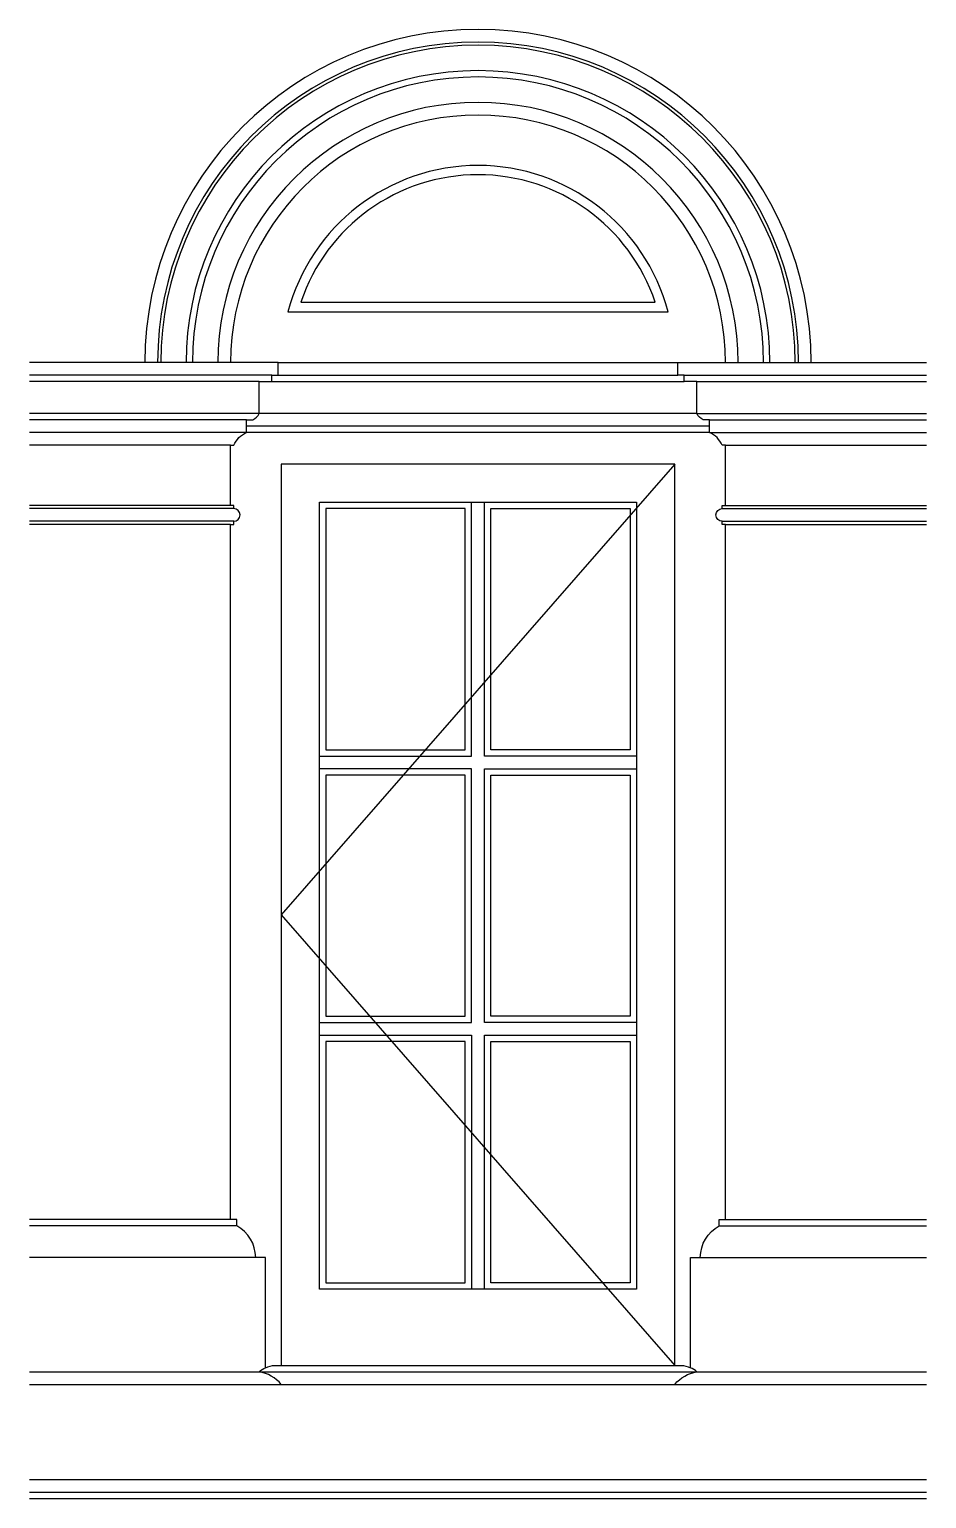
# Model space of a CAD drawing. Header units: metres. Extents: x 5574 to 7440, y 4069 to 7125.
import ezdxf

# ---------------------------------------------------------------- set-up
doc = ezdxf.new("R2010")
doc.units = ezdxf.units.M
for name, color, linetype in [('3', 3, 'Continuous'), ('4', 4, 'Continuous'), ('7', 7, 'Continuous')]:
    doc.layers.add(name, color=color, linetype=linetype)

# ---------------------------------------------------------------- blocks, each defined once
blk = doc.blocks.new('窗-070')
at = {"layer": '3'}
for p, q in [((-325, 1770), (-706.99, 1770)), ((-345, 1760), (-706.99, 1760)), ((-325, 1760), (325, 1760)), ((-315, 1770), (315, 1770)), ((325, 1770), (706.99, 1770)), ((345, 1760), (706.99, 1760)), ((-345, 1710), (-706.99, 1710)), ((-365, 1700), (-706.99, 1700)), ((365, 1690), (-365, 1690)), ((345, 1710), (706.99, 1710)), ((365, 1700), (706.99, 1700)), ((-365, 1680), (-706.99, 1680)), ((365, 1680), (-365, 1680)), ((365, 1680), (706.99, 1680)), ((-385, 1560), (-706.99, 1560)), ((385, 1560), (706.99, 1560)), ((-385, 1540), (-706.99, 1540)), ((385, 1540), (706.99, 1540)), ((-380, 430), (-706.99, 430)), ((380, 430), (706.99, 430)), ((-706.99, 200), (706.99, 200)), ((-310, 180), (310, 180)), ((-706.99, 10), (706.99, 10))]:
    blk.add_line(p, q, dxfattribs=at)
blk.add_lwpolyline([(279.29, 1885, 0.72), (-279.23, 1885)], format="xyb", close=True, dxfattribs=at)
blk.add_lwpolyline([(310, 1630), (-310, 920), (310, 210)], dxfattribs=at)
for points in [[(-240, 1560), (-240, 1180), (-20, 1180), (-20, 1560)], [(20, 1180), (20, 1560), (240, 1560), (240, 1180)], [(-240, 1140), (-240, 760), (-20, 760), (-20, 1140)], [(20, 1140), (240, 1140), (240, 760), (20, 760)], [(-240, 340), (-20, 340), (-20, 720), (-240, 720)], [(20, 340), (20, 720), (240, 720), (240, 340)]]:
    blk.add_lwpolyline(points, close=True, dxfattribs=at)
for radius in [499.98, 449.98]:
    blk.add_arc((0.03, 1790.02), radius, 360, 180, dxfattribs=at)
at = {"layer": '4'}
for p, q in [((-315, 1790), (-706.99, 1790)), ((315, 1790), (706.99, 1790)), ((-706.99, 0), (706.99, 0))]:
    blk.add_line(p, q, dxfattribs=at)
for points in [[(-310, 180, 0.17), (-345, 200, -0.07), (-335, 206.31), (-335, 380), (-350.33, 380, 0.27), (-380, 430), (-380, 440), (-390, 440), (-390, 1535), (-385, 1535), (-385, 1540, 1), (-385, 1560), (-385, 1565), (-390, 1565), (-390, 1660), (-385, 1660, -0.17), (-365, 1680), (-365, 1700), (-355, 1700, 0.21), (-345, 1710), (-345, 1760), (-325, 1760), (-325, 1770), (-315, 1770), (-315, 1790)], [(310, 180, -0.17), (345, 200, 0.07), (335, 206.31), (335, 380), (350.33, 380, -0.27), (380, 430), (380, 440), (390, 440), (390, 1535), (385, 1535), (385, 1540, -1), (385, 1560), (385, 1565), (390, 1565), (390, 1660), (385, 1660, 0.17), (365, 1680), (365, 1700), (355, 1700, -0.21), (345, 1710), (345, 1760), (325, 1760), (325, 1770), (315, 1770), (315, 1790)]]:
    blk.add_lwpolyline(points, format="xyb", dxfattribs=at)
for centre, radius in [((0.03, 1790.02), 524.98), ((0.03, 1790.03), 409.97)]:
    blk.add_arc(centre, radius, 360, 180, dxfattribs=at)
at = {"layer": '7'}
for p, q in [((-315, 1790), (315, 1790)), ((345, 1710), (-345, 1710)), ((-390, 1660), (-706.99, 1660)), ((390, 1660), (706.99, 1660)), ((-390, 1565), (-706.99, 1565)), ((390, 1565), (706.99, 1565)), ((-390, 1535), (-706.99, 1535)), ((390, 1535), (706.99, 1535)), ((-390, 440), (-706.99, 440)), ((390, 440), (706.99, 440)), ((-350.33, 380), (-706.99, 380)), ((350.33, 380), (706.99, 380)), ((-706.99, 180), (706.99, 180)), ((-706.99, 30), (706.99, 30))]:
    blk.add_line(p, q, dxfattribs=at)
blk.add_lwpolyline([(299.51, 1870, 0.77), (-299.44, 1870)], format="xyb", close=True, dxfattribs=at)
for points in [[(310, 210), (310, 1630), (-310, 1630), (-310, 210)], [(-250, 1170), (-10, 1170), (-10, 1570)], [(250, 1170), (10, 1170), (10, 1570)], [(-250, 750), (-10, 750), (-10, 1150), (-250, 1150)], [(250, 750), (10, 750), (10, 1150), (250, 1150)], [(-250, 730), (-10, 730), (-10, 330)], [(10, 330), (10, 730), (250, 730)]]:
    blk.add_lwpolyline(points, dxfattribs=at)
blk.add_lwpolyline([(-250, 330), (-250, 1570), (250, 1570), (250, 330)], close=True, dxfattribs=at)
blk.add_lwpolyline([(-335, 206.31, -0.09), (-320, 210), (320, 210, -0.09), (335, 206.31)], format="xyb", dxfattribs=at)
for centre, radius in [((0.03, 1790.02), 504.98), ((0.03, 1790.02), 459.98), ((0.03, 1790.03), 389.97)]:
    blk.add_arc(centre, radius, 360, 180, dxfattribs=at)

msp = doc.modelspace()

# ---------------------------------------------------------------- block references
at = {"layer": '3', "xscale": 1.32, "yscale": 1.32, "zscale": 1.32}
msp.add_blockref('窗-070', (6507.18, 4069.23), dxfattribs=at)

doc.saveas('drawing.dxf')
